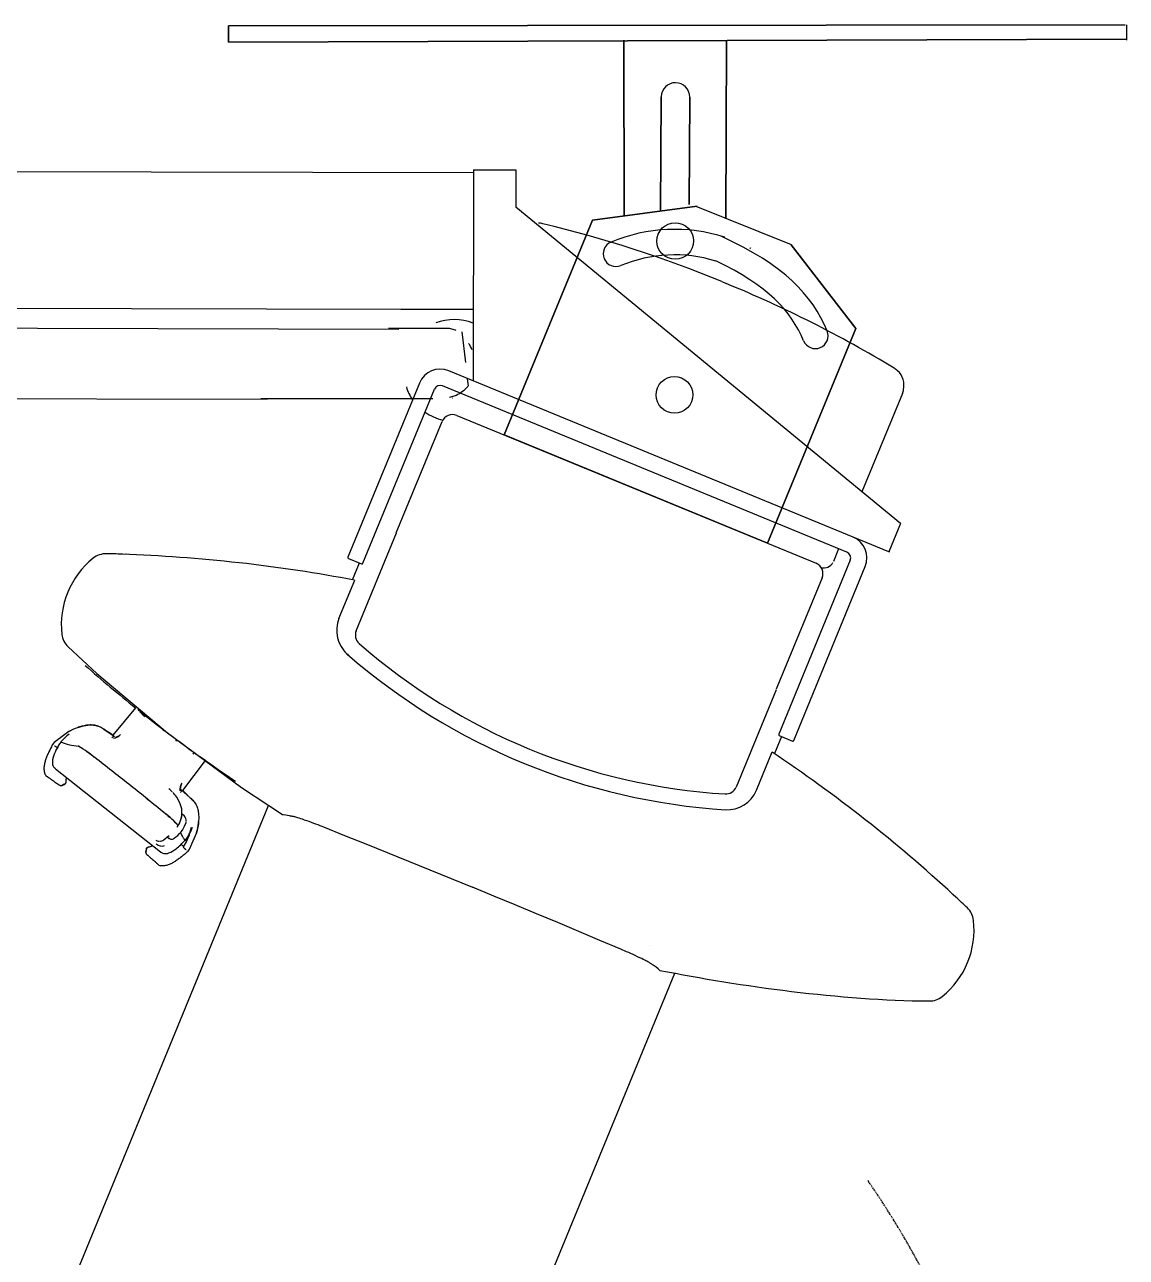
# Model space of a CAD drawing. Header units: millimetres. Extents: x -6176 to 11988, y -1403 to 10916.
# Drawn here: x -4421 to -3879, y 1170 to 1776 of the extents above; entities that cross this region are included whole.
import ezdxf

# ---------------------------------------------------------------- set-up
doc = ezdxf.new("R2010")
doc.units = ezdxf.units.MM
doc.linetypes.add('DASHED', pattern=[0.75, 0.5, -0.25])

# ---------------------------------------------------------------- blocks, each defined once
blk = doc.blocks.new('0125')
at = {"color": 0, "ltscale": 25.4}
blk.add_line((480.34, 812.74), (480.34, 805.13), dxfattribs=at)
at = {"color": 0}
blk.add_line((268.62, 723.47), (315.59, 704.69), dxfattribs=at)
at = {"color": 0, "linetype": 'Continuous', "ltscale": 25.4}
for p, q in [((-6.75, 476.93), (-17.94, 463.54)), ((-39.67, 465.27), (-46.86, 459.92)), ((-18.97, 463.98), (-22.16, 466.19)), ((-17.16, 462.66), (-18.97, 463.98)), ((6.97, 466.2), (6.58, 465.73)), ((13.04, 460.62), (13.52, 461.27)), ((-46.86, 459.92), (-47.74, 458.7)), ((16.52, 436.25), (27.62, 451.05)), ((-46.16, 447.04), (5.52, 406.11)), ((15.49, 436.8), (17.18, 435.34)), ((15.02, 430.2), (13.46, 433.06)), ((17.18, 435.34), (20.06, 432.75)), ((17.34, 423.66), (15.93, 424.9)), ((13.8, 419.41), (13.72, 419.61)), ((8.7, 413.48), (9.69, 412.78)), ((23.18, 415.49), (19.62, 407.27)), ((-1.3, 407.92), (-1.71, 406.69)), ((19.62, 407.27), (18.63, 406.13))]:
    blk.add_line(p, q, dxfattribs=at)
for centre, radius, start, end in [((431.14, 1022.41), 699.51, 228.59478, 231.24347), ((431.12, 1022.6), 699.62, 231.3633, 234.26462), ((431.64, 1023.29), 700.49, 231.47993, 234.78244), ((9.11, 486.75), 18.06, 223.42042, 231.87961), ((-36.45, 444.73), 25.87, 59.02954, 59.5265), ((-23.6, 443.04), 26.29, 127.17185, 139.15933), ((-36.45, 444.73), 25.87, 56.85257, 57.11527), ((-180.24, 218.89), 293.59, 56.43916, 57.46888), ((-0.91, 448.84), 22.44, 138.72661, 139.06112), ((-18.76, 468.43), 6.53, 280.06494, 314.77427), ((-17.72, 467.97), 5.49, 282.66604, 310.41552), ((-44.93, 457.61), 0.104, 313.44448, 325.6769), ((-44.93, 457.61), 0.104, 314.03465, 325.68534), ((-33.19, 483.86), 25.78, 246.453, 266.1381), ((-58.85, 415.44), 48.94, 49.17853, 60.7414), ((694.32, -70.5), 853.43, 141.97403, 142.05659), ((-817.76, -574.52), 1296.24, 51.46315, 52.39968), ((-808.24, -562.36), 1280.8, 51.45751, 52.40533), ((430.9, 1022.27), 699.24, 234.78351, 236.24626), ((-49.54, 444.93), 1.87, 197.18665, 252.67158), ((-43.4, 440.39), 1.66, 246.05193, 302.22453), ((-51.99, 455.22), 18.8, 300.28322, 304.27491), ((-810.12, -576.44), 1293.01, 50.84217, 51.78105), ((-802.49, -566.92), 1280.8, 50.8377, 51.78552), ((-10.34, 415.31), 29.62, 43.5397, 47.64059), ((21.67, 436.52), 6.73, 149.00461, 182.64223), ((20.64, 437.51), 5.35, 152.38667, 180.92588), ((16.03, 437.29), 0.744, 194.38882, 210.12137), ((-1.69, 449.46), 22.44, 324.16724, 324.50171), ((-184.44, 222.22), 293.59, 46.1005, 46.80386), ((0.7, 424.19), 15.54, 34.76448, 45.78715), ((4.45, 425.45), 11.59, 325.50979, 24.186), ((2.06, 413.51), 26.44, 43.66774, 46.12064), ((-21.96, 386.99), 48.34, 42.4298, 54.13631), ((4.47, 425.44), 11.56, 333.02051, 8.90833), ((-13.26, 439.84), 34.39, 321.08593, 322.52287), ((117.31, 459.84), 111.13, 201.33377, 201.62566), ((117.35, 459.86), 111.17, 201.33581, 201.62746), ((0.02, 427.36), 19.29, 323.81389, 337.19885), ((15.26, 421.68), 2.83, 352.08267, 47.05724), ((-3.63, 427.2), 26.35, 323.75702, 340.29821), ((-7.35, 423.86), 28.57, 344.1762, 348.8063), ((4.96, 414.87), 3.47, 270.15245, 307.68431), ((-13.26, 439.84), 34.39, 306.48503, 312.01863), ((10.93, 414.18), 1.81, 260.50617, 312.33733), ((2.18, 427.33), 17.59, 304.72813, 318.94994), ((14.76, 416.48), 0.983, 318.06225, 328.10083), ((-7.35, 423.86), 28.57, 327.91575, 342.76284), ((-0.18, 406.16), 1.66, 161.01849, 229.14406), ((4.96, 414.87), 3.47, 237.56516, 265.87221), ((6.03, 412.54), 3.54, 221.40218, 294.45001), ((-23.86, 369.92), 56.22, 43.59232, 45.26896), ((16.93, 408.61), 0.104, 137.55805, 149.20801), ((16.93, 408.62), 0.104, 137.56495, 149.79973), ((5.64, 401.23), 1.87, 210.57145, 266.05638)]:
    blk.add_arc(centre, radius, start, end, dxfattribs=at)
for centre, major_axis, ratio, start_param, end_param in [((-17.74, 461.84), (0.6, 0.8), 0.804638, 0.033071, 1.722861), ((10.9, 413.85), (0.43, 1.44), 0.990978, 2.812974, 3.149142), ((-0.29, 406.04), (1, 1.12), 0.920569, 1.799399, 3.158028)]:
    blk.add_ellipse(centre, major_axis=major_axis, ratio=ratio, start_param=start_param, end_param=end_param, dxfattribs=at)
at = {"color": 0, "linetype": 'DASHED'}
blk.add_ellipse((0, 0), major_axis=(-163.41, -397.41), ratio=1, start_param=3.686045, end_param=8.850473, dxfattribs=at)
at = {"color": 0}
for points, knots in [([(38.97, 812.14), (38.97, 812.14), (38.9, 804.14), (38.9, 804.14), (38.9, 804.14), (38.97, 812.14), (38.97, 812.14)], [0, 0, 0, 0, 1, 1, 1, 1.8, 1.8, 1.8, 1.8]), ([(38.97, 812.14), (38.97, 812.14), (479.76, 812.71), (479.76, 812.71), (479.76, 812.71), (38.97, 812.14), (38.97, 812.14)], [0, 0, 0, 0, 1, 1, 1, 45, 45, 45, 45]), ([(38.9, 804.14), (38.9, 804.14), (480.21, 805.56), (480.21, 805.56), (480.21, 805.56), (38.9, 804.14), (38.9, 804.14)], [0, 0, 0, 0, 1, 1, 1, 45, 45, 45, 45]), ([(233.36, 719.08), (233.36, 719.08), (233.27, 805.11), (233.27, 805.11), (233.27, 805.11), (233.36, 719.08), (233.36, 719.08)], [0, 0, 0, 0, 1, 1, 1, 7.0019, 7.0019, 7.0019, 7.0019]), ([(283.36, 717.33), (283.36, 717.33), (283.83, 804.66), (283.83, 804.66), (283.83, 804.66), (283.36, 717.33), (283.36, 717.33)], [0, 0, 0, 0, 1, 1, 1, 7.0019, 7.0019, 7.0019, 7.0019]), ([(265.67, 777.14), (265.7, 781.01), (262.6, 784.17), (258.73, 784.21), (258.73, 784.21), (254.86, 784.24), (251.7, 781.13), (251.67, 777.27)], [0, 0, 0, 0, 0.5, 0.5, 0.5, 0.5, 1, 1, 1, 1]), ([(251.67, 777.27), (251.67, 777.27), (251.36, 721.42), (251.36, 721.42), (251.36, 721.42), (251.67, 777.27), (251.67, 777.27)], [0, 0, 0, 0, 1, 1, 1, 4.5, 4.5, 4.5, 4.5]), ([(265.36, 724.35), (265.36, 724.35), (265.67, 777.14), (265.67, 777.14), (265.67, 777.14), (265.36, 724.35), (265.36, 724.35)], [0, 0, 0, 0, 1, 1, 1, 4.5, 4.5, 4.5, 4.5]), ([(217.79, 716.6), (217.79, 716.6), (269.32, 723.52), (269.32, 723.52), (269.32, 723.52), (217.79, 716.6), (217.79, 716.6)], [0, 0, 0, 0, 1, 1, 1, 6.199972, 6.199972, 6.199972, 6.199972]), ([(217.79, 716.6), (217.79, 716.6), (174.43, 611.16), (174.43, 611.16), (174.43, 611.16), (217.79, 716.6), (217.79, 716.6)], [0, 0, 0, 0, 1, 1, 1, 12.4, 12.4, 12.4, 12.4]), ([(255.1, 698.09), (259.7, 696.2), (264.96, 698.39), (266.85, 702.99), (266.85, 702.99), (268.74, 707.59), (266.55, 712.84), (261.95, 714.73), (261.95, 714.73), (257.35, 716.62), (252.09, 714.43), (250.2, 709.83), (250.2, 709.83), (248.31, 705.24), (250.51, 699.98), (255.1, 698.09)], [0, 0, 0, 0, 0.25, 0.25, 0.25, 0.25, 0.5, 0.5, 0.5, 0.5, 0.75, 0.75, 0.75, 0.75, 1, 1, 1, 1]), ([(226.97, 705.87), (223.78, 704.54), (222.28, 700.88), (223.61, 697.7), (223.61, 697.7), (224.93, 694.51), (228.59, 693.01), (231.78, 694.33)], [0, 0, 0, 0, 0.5, 0.5, 0.5, 0.5, 1, 1, 1, 1]), ([(282.54, 708.42), (282.54, 708.42), (282.39, 708.04), (282.39, 708.04), (282.39, 708.04), (282.54, 708.42), (282.54, 708.42)], [0, 0, 0, 0, 1, 1, 1, 1.0408, 1.0408, 1.0408, 1.0408]), ([(295.33, 702.72), (295.33, 702.72), (295.49, 703.09), (295.49, 703.09), (295.49, 703.09), (295.33, 702.72), (295.33, 702.72)], [0, 0, 0, 0, 1, 1, 1, 1.0408, 1.0408, 1.0408, 1.0408]), ([(315.5, 704.53), (315.5, 704.53), (347.27, 663.36), (347.27, 663.36), (347.27, 663.36), (315.5, 704.53), (315.5, 704.53)], [0, 0, 0, 0, 1, 1, 1, 6.200059, 6.200059, 6.200059, 6.200059]), ([(150.78, 662.41), (150.78, 662.41), (150.44, 662.56), (150.44, 662.56), (150.44, 662.56), (150.44, 662.56), (149.9, 662.77), (149.9, 662.77), (149.9, 662.77), (149.9, 662.77), (149.34, 662.96), (149.34, 662.96), (149.34, 662.96), (149.34, 662.96), (148.78, 663.11), (148.78, 663.11), (148.78, 663.11), (148.78, 663.11), (148.22, 663.24), (148.22, 663.24), (148.22, 663.24), (148.22, 663.24), (147.64, 663.33), (147.64, 663.33), (147.64, 663.33), (147.64, 663.33), (147.07, 663.4), (147.07, 663.4), (147.07, 663.4), (147.07, 663.4), (146.49, 663.43), (146.49, 663.43), (146.49, 663.43), (146.49, 663.43), (146.11, 663.44), (146.11, 663.44)], [0, 0, 0, 0, 0.111111, 0.111111, 0.111111, 0.111111, 0.222222, 0.222222, 0.222222, 0.222222, 0.333333, 0.333333, 0.333333, 0.333333, 0.444444, 0.444444, 0.444444, 0.444444, 0.555556, 0.555556, 0.555556, 0.555556, 0.666667, 0.666667, 0.666667, 0.666667, 0.777778, 0.777778, 0.777778, 0.777778, 0.888889, 0.888889, 0.888889, 0.888889, 1, 1, 1, 1]), ([(347.27, 663.36), (347.27, 663.36), (303.91, 557.92), (303.91, 557.92), (303.91, 557.92), (347.27, 663.36), (347.27, 663.36)], [0, 0, 0, 0, 1, 1, 1, 12.4, 12.4, 12.4, 12.4]), ([(321.66, 657.37), (322.99, 654.19), (326.65, 652.69), (329.84, 654.02), (329.84, 654.02), (333.02, 655.35), (334.52, 659.01), (333.2, 662.19)], [0, 0, 0, 0, 0.5, 0.5, 0.5, 0.5, 1, 1, 1, 1]), ([(254.77, 622.46), (259.36, 620.57), (264.62, 622.77), (266.51, 627.36), (266.51, 627.36), (268.4, 631.96), (266.21, 637.22), (261.61, 639.11), (261.61, 639.11), (257.01, 641), (251.75, 638.81), (249.86, 634.21), (249.86, 634.21), (247.97, 629.61), (250.17, 624.35), (254.77, 622.46)], [0, 0, 0, 0, 0.25, 0.25, 0.25, 0.25, 0.5, 0.5, 0.5, 0.5, 0.75, 0.75, 0.75, 0.75, 1, 1, 1, 1]), ([(147.48, 629.71), (147.48, 629.71), (147.63, 629.73), (147.63, 629.73), (147.63, 629.73), (147.63, 629.73), (148.21, 629.82), (148.21, 629.82), (148.21, 629.82), (148.21, 629.82), (148.77, 629.94), (148.77, 629.94), (148.77, 629.94), (148.77, 629.94), (149.34, 630.1), (149.34, 630.1), (149.34, 630.1), (149.34, 630.1), (149.89, 630.28), (149.89, 630.28), (149.89, 630.28), (149.89, 630.28), (150.43, 630.5), (150.43, 630.5), (150.43, 630.5), (150.43, 630.5), (150.79, 630.65), (150.79, 630.65)], [0, 0, 0, 0, 0.142857, 0.142857, 0.142857, 0.142857, 0.285714, 0.285714, 0.285714, 0.285714, 0.428571, 0.428571, 0.428571, 0.428571, 0.571429, 0.571429, 0.571429, 0.571429, 0.714286, 0.714286, 0.714286, 0.714286, 0.857143, 0.857143, 0.857143, 0.857143, 1, 1, 1, 1]), ([(303.91, 557.92), (303.91, 557.92), (174.43, 611.16), (174.43, 611.16), (174.43, 611.16), (303.91, 557.92), (303.91, 557.92)], [0, 0, 0, 0, 1, 1, 1, 15, 15, 15, 15]), ([(-39.92, 506.94), (-39.92, 506.94), (-25.78, 493.87), (-25.78, 493.87), (-25.78, 493.87), (-25.78, 493.87), (8.83, 464.73), (8.83, 464.73), (8.83, 464.73), (8.83, 464.73), (45.27, 437.88), (45.27, 437.88), (45.27, 437.88), (45.27, 437.88), (65.38, 424.49), (65.38, 424.49)], [0, 0, 0, 0, 0.25, 0.25, 0.25, 0.25, 0.5, 0.5, 0.5, 0.5, 0.75, 0.75, 0.75, 0.75, 1, 1, 1, 1]), ([(65.32, 424.48), (65.32, 424.48), (65.8, 424.47), (65.8, 424.47), (65.8, 424.47), (65.8, 424.47), (67.08, 424.3), (67.08, 424.3), (67.08, 424.3), (67.08, 424.3), (68.76, 423.99), (68.76, 423.99)], [0, 0, 0, 0, 0.333333, 0.333333, 0.333333, 0.333333, 0.666667, 0.666667, 0.666667, 0.666667, 1, 1, 1, 1]), ([(68.76, 423.99), (68.76, 423.99), (69.26, 423.9), (69.26, 423.9), (69.26, 423.9), (69.26, 423.9), (69.65, 423.83), (69.65, 423.83), (69.65, 423.83), (69.65, 423.83), (69.99, 423.78), (69.99, 423.78), (69.99, 423.78), (69.99, 423.78), (70.31, 423.72), (70.31, 423.72), (70.31, 423.72), (70.31, 423.72), (70.63, 423.66), (70.63, 423.66), (70.63, 423.66), (70.63, 423.66), (70.97, 423.58), (70.97, 423.58), (70.97, 423.58), (70.97, 423.58), (71.37, 423.48), (71.37, 423.48), (71.37, 423.48), (71.37, 423.48), (71.82, 423.36), (71.82, 423.36), (71.82, 423.36), (71.82, 423.36), (72.33, 423.22), (72.33, 423.22), (72.33, 423.22), (72.33, 423.22), (72.9, 423.04), (72.9, 423.04), (72.9, 423.04), (72.9, 423.04), (73.53, 422.84), (73.53, 422.84), (73.53, 422.84), (73.53, 422.84), (74.25, 422.61), (74.25, 422.61), (74.25, 422.61), (74.25, 422.61), (75.09, 422.33), (75.09, 422.33), (75.09, 422.33), (75.09, 422.33), (76.09, 421.98), (76.09, 421.98), (76.09, 421.98), (76.09, 421.98), (77.21, 421.59), (77.21, 421.59), (77.21, 421.59), (77.21, 421.59), (78.37, 421.18), (78.37, 421.18), (78.37, 421.18), (78.37, 421.18), (79.52, 420.76), (79.52, 420.76), (79.52, 420.76), (79.52, 420.76), (80.63, 420.35), (80.63, 420.35), (80.63, 420.35), (80.63, 420.35), (81.71, 419.94), (81.71, 419.94), (81.71, 419.94), (81.71, 419.94), (82.75, 419.55), (82.75, 419.55), (82.75, 419.55), (82.75, 419.55), (83.75, 419.16), (83.75, 419.16), (83.75, 419.16), (83.75, 419.16), (84.72, 418.78), (84.72, 418.78), (84.72, 418.78), (84.72, 418.78), (85.66, 418.41), (85.66, 418.41)], [0, 0, 0, 0, 0.043478, 0.043478, 0.043478, 0.043478, 0.086957, 0.086957, 0.086957, 0.086957, 0.130435, 0.130435, 0.130435, 0.130435, 0.173913, 0.173913, 0.173913, 0.173913, 0.217391, 0.217391, 0.217391, 0.217391, 0.26087, 0.26087, 0.26087, 0.26087, 0.304348, 0.304348, 0.304348, 0.304348, 0.347826, 0.347826, 0.347826, 0.347826, 0.391304, 0.391304, 0.391304, 0.391304, 0.434783, 0.434783, 0.434783, 0.434783, 0.478261, 0.478261, 0.478261, 0.478261, 0.521739, 0.521739, 0.521739, 0.521739, 0.565217, 0.565217, 0.565217, 0.565217, 0.608696, 0.608696, 0.608696, 0.608696, 0.652174, 0.652174, 0.652174, 0.652174, 0.695652, 0.695652, 0.695652, 0.695652, 0.73913, 0.73913, 0.73913, 0.73913, 0.782609, 0.782609, 0.782609, 0.782609, 0.826087, 0.826087, 0.826087, 0.826087, 0.869565, 0.869565, 0.869565, 0.869565, 0.913043, 0.913043, 0.913043, 0.913043, 0.956522, 0.956522, 0.956522, 0.956522, 1, 1, 1, 1]), ([(85.66, 418.41), (85.66, 418.41), (96.01, 414.28), (96.01, 414.28), (96.01, 414.28), (96.01, 414.28), (106.42, 410.1), (106.42, 410.1), (106.42, 410.1), (106.42, 410.1), (116.88, 405.89), (116.88, 405.89), (116.88, 405.89), (116.88, 405.89), (127.36, 401.65), (127.36, 401.65), (127.36, 401.65), (127.36, 401.65), (137.86, 397.38), (137.86, 397.38), (137.86, 397.38), (137.86, 397.38), (148.38, 393.08), (148.38, 393.08), (148.38, 393.08), (148.38, 393.08), (158.89, 388.77), (158.89, 388.77)], [0, 0, 0, 0, 0.142857, 0.142857, 0.142857, 0.142857, 0.285714, 0.285714, 0.285714, 0.285714, 0.428571, 0.428571, 0.428571, 0.428571, 0.571429, 0.571429, 0.571429, 0.571429, 0.714286, 0.714286, 0.714286, 0.714286, 0.857143, 0.857143, 0.857143, 0.857143, 1, 1, 1, 1]), ([(231.79, 358.33), (231.79, 358.33), (221.52, 362.67), (221.52, 362.67), (221.52, 362.67), (221.52, 362.67), (211.18, 367.03), (211.18, 367.03), (211.18, 367.03), (211.18, 367.03), (200.79, 371.39), (200.79, 371.39), (200.79, 371.39), (200.79, 371.39), (190.35, 375.75), (190.35, 375.75), (190.35, 375.75), (190.35, 375.75), (179.88, 380.1), (179.88, 380.1), (179.88, 380.1), (179.88, 380.1), (169.39, 384.44), (169.39, 384.44), (169.39, 384.44), (169.39, 384.44), (158.89, 388.77), (158.89, 388.77)], [0, 0, 0, 0, 0.142857, 0.142857, 0.142857, 0.142857, 0.285714, 0.285714, 0.285714, 0.285714, 0.428571, 0.428571, 0.428571, 0.428571, 0.571429, 0.571429, 0.571429, 0.571429, 0.714286, 0.714286, 0.714286, 0.714286, 0.857143, 0.857143, 0.857143, 0.857143, 1, 1, 1, 1]), ([(247.72, 350.41), (247.72, 350.41), (247.3, 350.69), (247.3, 350.69), (247.3, 350.69), (247.3, 350.69), (246.98, 350.92), (246.98, 350.92), (246.98, 350.92), (246.98, 350.92), (246.69, 351.12), (246.69, 351.12), (246.69, 351.12), (246.69, 351.12), (246.43, 351.3), (246.43, 351.3), (246.43, 351.3), (246.43, 351.3), (246.15, 351.48), (246.15, 351.48), (246.15, 351.48), (246.15, 351.48), (245.86, 351.67), (245.86, 351.67), (245.86, 351.67), (245.86, 351.67), (245.51, 351.88), (245.51, 351.88), (245.51, 351.88), (245.51, 351.88), (245.1, 352.11), (245.1, 352.11), (245.1, 352.11), (245.1, 352.11), (244.63, 352.37), (244.63, 352.37), (244.63, 352.37), (244.63, 352.37), (244.11, 352.65), (244.11, 352.65), (244.11, 352.65), (244.11, 352.65), (243.52, 352.95), (243.52, 352.95), (243.52, 352.95), (243.52, 352.95), (242.85, 353.28), (242.85, 353.28), (242.85, 353.28), (242.85, 353.28), (242.05, 353.68), (242.05, 353.68), (242.05, 353.68), (242.05, 353.68), (241.1, 354.13), (241.1, 354.13), (241.1, 354.13), (241.1, 354.13), (240.03, 354.64), (240.03, 354.64), (240.03, 354.64), (240.03, 354.64), (238.91, 355.17), (238.91, 355.17), (238.91, 355.17), (238.91, 355.17), (237.8, 355.68), (237.8, 355.68), (237.8, 355.68), (237.8, 355.68), (236.72, 356.17), (236.72, 356.17), (236.72, 356.17), (236.72, 356.17), (235.67, 356.64), (235.67, 356.64), (235.67, 356.64), (235.67, 356.64), (234.65, 357.09), (234.65, 357.09), (234.65, 357.09), (234.65, 357.09), (233.66, 357.52), (233.66, 357.52), (233.66, 357.52), (233.66, 357.52), (232.71, 357.93), (232.71, 357.93), (232.71, 357.93), (232.71, 357.93), (231.79, 358.33), (231.79, 358.33)], [0, 0, 0, 0, 0.043478, 0.043478, 0.043478, 0.043478, 0.086957, 0.086957, 0.086957, 0.086957, 0.130435, 0.130435, 0.130435, 0.130435, 0.173913, 0.173913, 0.173913, 0.173913, 0.217391, 0.217391, 0.217391, 0.217391, 0.26087, 0.26087, 0.26087, 0.26087, 0.304348, 0.304348, 0.304348, 0.304348, 0.347826, 0.347826, 0.347826, 0.347826, 0.391304, 0.391304, 0.391304, 0.391304, 0.434783, 0.434783, 0.434783, 0.434783, 0.478261, 0.478261, 0.478261, 0.478261, 0.521739, 0.521739, 0.521739, 0.521739, 0.565217, 0.565217, 0.565217, 0.565217, 0.608696, 0.608696, 0.608696, 0.608696, 0.652174, 0.652174, 0.652174, 0.652174, 0.695652, 0.695652, 0.695652, 0.695652, 0.73913, 0.73913, 0.73913, 0.73913, 0.782609, 0.782609, 0.782609, 0.782609, 0.826087, 0.826087, 0.826087, 0.826087, 0.869565, 0.869565, 0.869565, 0.869565, 0.913043, 0.913043, 0.913043, 0.913043, 0.956522, 0.956522, 0.956522, 0.956522, 1, 1, 1, 1]), ([(245.92, 360.32), (245.92, 360.32), (245.93, 360.35), (245.93, 360.35), (245.93, 360.35), (245.93, 360.35), (245.95, 360.38), (245.95, 360.38)], [0, 0, 0, 0, 0.5, 0.5, 0.5, 0.5, 1, 1, 1, 1]), ([(251.04, 347.92), (251.04, 347.92), (250.88, 348.05), (250.88, 348.05), (250.88, 348.05), (250.88, 348.05), (250.16, 348.67), (250.16, 348.67), (250.16, 348.67), (250.16, 348.67), (249.13, 349.44), (249.13, 349.44), (249.13, 349.44), (249.13, 349.44), (247.72, 350.41), (247.72, 350.41)], [0, 0, 0, 0, 0.25, 0.25, 0.25, 0.25, 0.5, 0.5, 0.5, 0.5, 0.75, 0.75, 0.75, 0.75, 1, 1, 1, 1])]:
    blk.add_open_spline(points, degree=3, knots=knots, dxfattribs=at)
for points in [[(-870.65, 742.25), (-870.65, 742.25), (159.35, 740.07), (159.35, 740.07)], [(159.35, 741.45), (159.35, 741.45), (159.13, 637.68), (159.13, 637.68)], [(159.35, 741.45), (159.35, 741.45), (180.18, 741.41), (180.18, 741.41)], [(180.19, 741.41), (180.19, 741.41), (180.15, 723.07), (180.15, 723.07)], [(369.28, 567.49), (369.28, 567.49), (180.15, 723.07), (180.15, 723.07)], [(193.37, 714.93), (192.72, 715.09), (192.05, 715.18), (191.38, 715.2)], [(281.39, 686.45), (252.83, 698.19), (223.4, 707.71), (193.37, 714.93)], [(282.9, 708.3), (264.56, 714.15), (244.74, 713.29), (226.97, 705.87)], [(333.2, 662.19), (325.78, 679.96), (312.3, 694.52), (281.14, 708.71)], [(278.46, 696.56), (263.12, 701.28), (246.6, 700.5), (231.78, 694.33)], [(321.66, 657.37), (315.46, 672.18), (304.28, 684.36), (278.46, 696.64)], [(281.39, 686.45), (281.39, 686.45), (283.61, 685.53), (283.61, 685.53)], [(366.21, 643.86), (339.79, 659.86), (312.17, 673.79), (283.61, 685.53)], [(-870.63, 675.3), (-870.63, 675.3), (123.75, 672.89), (123.75, 672.89)], [(59.77, 673.06), (59.77, 673.06), (59.71, 673.06), (59.71, 673.06)], [(123.71, 672.92), (123.71, 672.92), (159.21, 672.85), (159.21, 672.85)], [(159.19, 665.98), (153.3, 668.37), (146.71, 668.42), (140.78, 666.12)], [(122.64, 662.93), (122.64, 662.93), (-232.79, 663.94), (-232.79, 663.94)], [(146.11, 663.44), (146.11, 663.44), (117.62, 663.43), (117.62, 663.43)], [(153.67, 661.69), (153.67, 661.69), (155.38, 646.68), (155.38, 646.68)], [(158.76, 653), (158.27, 654.06), (157.67, 655.07), (156.98, 656.02)], [(147.16, 642.6), (141.54, 644.91), (135.11, 642.23), (132.8, 636.61)], [(363.58, 553.61), (363.58, 553.61), (147.16, 642.6), (147.16, 642.6)], [(367.82, 642.65), (367.32, 643.11), (366.78, 643.51), (366.21, 643.86)], [(370.84, 633.46), (371.43, 636.4), (370.65, 640.28), (367.8, 642.67)], [(132.8, 636.61), (132.8, 636.61), (97.62, 551.06), (97.62, 551.06)], [(156.29, 638.73), (156.29, 638.73), (156.69, 635.21), (156.69, 635.21)], [(105.02, 548.02), (105.02, 548.02), (140.2, 633.57), (140.2, 633.57)], [(126.35, 634.66), (127.02, 632.41), (128.05, 630.28), (129.4, 628.36)], [(144.11, 635.2), (142.58, 635.83), (140.83, 635.1), (140.2, 633.57)], [(342.96, 553.44), (342.96, 553.44), (144.11, 635.2), (144.11, 635.2)], [(150.79, 630.65), (153.06, 631.71), (155.07, 633.23), (156.7, 635.13)], [(370.28, 631.51), (370.28, 631.51), (350.35, 583.05), (350.35, 583.05)], [(370.28, 631.51), (370.53, 632.13), (370.72, 632.77), (370.85, 633.43)], [(-109.95, 628.97), (-109.95, 628.97), (57.95, 628.7), (57.95, 628.7)], [(54.8, 629.01), (54.8, 629.01), (139.38, 629.03), (139.38, 629.03)], [(148.81, 629.25), (148.81, 629.25), (149.02, 629.31), (149.02, 629.31)], [(135.55, 622.27), (138.2, 620.43), (141.17, 619.13), (144.32, 618.42)], [(151.11, 620.65), (148.3, 621.8), (145.08, 620.46), (143.93, 617.65)], [(151.11, 620.65), (151.11, 620.65), (327.76, 548.01), (327.76, 548.01)], [(121.41, 562.9), (121.41, 562.9), (143.93, 617.65), (143.93, 617.65)], [(369.28, 567.49), (369.28, 567.49), (363.58, 553.61), (363.58, 553.61)], [(101.66, 514.86), (101.66, 514.86), (121.44, 562.95), (121.44, 562.95)], [(351.99, 546.48), (354.3, 552.1), (351.62, 558.53), (346, 560.84)], [(-21.18, 552.69), (-23.53, 552.74), (-25.83, 551.95), (-27.66, 550.48)], [(-13.44, 552.5), (-16.02, 552.58), (-18.6, 552.64), (-21.18, 552.69)], [(-13.32, 552.48), (-13.36, 552.49), (-13.4, 552.5), (-13.44, 552.5)], [(100.89, 539.67), (64.7, 546.69), (23.6, 551.23), (-13.24, 552.46)], [(-11.44, 552.44), (-11.5, 552.45), (-11.55, 552.44), (-11.6, 552.42)], [(338.87, 555.12), (338.87, 555.12), (336.28, 548.83), (336.28, 548.83)], [(344.6, 549.52), (345.23, 551.06), (344.49, 552.81), (342.96, 553.44)], [(364.03, 553.42), (364.03, 553.42), (363.58, 553.61), (363.58, 553.61)], [(-27.66, 550.48), (-38.84, 541.46), (-44.63, 527.35), (-43.03, 513.08)], [(-28.77, 549.48), (-28.77, 549.48), (-28.81, 549.51), (-28.81, 549.51)], [(97.62, 551.06), (97.52, 550.8), (97.64, 550.51), (97.9, 550.41)], [(97.9, 550.41), (97.9, 550.41), (104.37, 547.74), (104.37, 547.74)], [(99.9, 539.84), (99.9, 539.84), (103.35, 548.23), (103.35, 548.23)], [(104.37, 547.74), (104.63, 547.64), (104.92, 547.76), (105.02, 548.02)], [(344.6, 549.52), (344.6, 549.52), (309.42, 463.97), (309.42, 463.97)], [(316.82, 460.93), (316.82, 460.93), (351.99, 546.48), (351.99, 546.48)], [(330.75, 540.84), (331.91, 543.65), (330.57, 546.86), (327.76, 548.01)], [(330.27, 545.93), (332.57, 545.26), (335.03, 546.33), (336.11, 548.47)], [(93.2, 520.84), (93.2, 520.84), (100.95, 539.69), (100.95, 539.69)], [(330.75, 540.84), (330.75, 540.84), (308.24, 486.08), (308.24, 486.08)], [(93.2, 520.84), (90.69, 514.72), (92.35, 507.68), (97.32, 503.32)], [(-43.03, 513.08), (-42.77, 510.74), (-41.69, 508.57), (-39.99, 506.95)], [(101.66, 514.86), (100.77, 512.69), (101.36, 510.18), (103.13, 508.63)], [(95.91, 504.73), (96.35, 504.23), (96.82, 503.76), (97.33, 503.32)], [(97.19, 503.17), (97.19, 503.17), (97.32, 503.32), (97.32, 503.32)], [(97.32, 503.32), (149.2, 458.1), (214.53, 431.24), (283.22, 426.89)], [(97.33, 503.32), (97.95, 502.78), (98.57, 502.24), (99.19, 501.71)], [(103.13, 508.63), (153.26, 464.73), (216.55, 438.71), (283.06, 434.65)], [(308.15, 485.88), (308.15, 485.88), (288.49, 438.04), (288.49, 438.04)], [(310.72, 462.86), (310.72, 462.86), (307.29, 454.52), (307.29, 454.52)], [(309.42, 463.97), (309.31, 463.72), (309.44, 463.43), (309.69, 463.32)], [(309.69, 463.32), (309.69, 463.32), (316.17, 460.66), (316.17, 460.66)], [(316.17, 460.66), (316.42, 460.55), (316.71, 460.68), (316.82, 460.93)], [(298.47, 436.44), (298.47, 436.44), (306.23, 455.33), (306.23, 455.33)], [(395.08, 385.29), (368.11, 410.26), (336.78, 434.75), (306.22, 455.16)], [(283.06, 434.65), (285.41, 434.5), (287.59, 435.87), (288.49, 438.04)], [(283.22, 426.89), (289.82, 426.48), (295.95, 430.32), (298.47, 436.44)], [(-153.03, -85.81), (-153.03, -85.81), (58.62, 428.92), (58.62, 428.92)], [(395.18, 385.16), (395.16, 385.21), (395.12, 385.25), (395.08, 385.29)], [(395.18, 385.16), (395.18, 385.16), (396.44, 384), (396.44, 384)], [(396.54, 383.92), (396.51, 383.95), (396.47, 383.98), (396.42, 384)], [(402.18, 378.61), (400.31, 380.39), (398.43, 382.16), (396.54, 383.92)], [(405.22, 372.49), (404.96, 374.82), (403.88, 376.99), (402.18, 378.61)], [(389.84, 335.09), (401.02, 344.11), (406.82, 358.21), (405.22, 372.49)], [(405.31, 370.99), (405.31, 370.99), (405.36, 370.99), (405.36, 370.99)], [(258.24, 346.4), (258.24, 346.4), (46.75, -167.95), (46.75, -167.95)], [(251.03, 347.93), (290.9, 340.11), (339.57, 333.25), (383.37, 332.87)], [(383.37, 332.87), (385.72, 332.82), (388.01, 333.61), (389.84, 335.09)]]:
    blk.add_open_spline(points, degree=3, dxfattribs=at)
at = {"color": 0, "linetype": 'Continuous', "ltscale": 25.4}
for points, degree in [([(-3.56, 474.38), (-3.37, 474.09), (-3.15, 473.79), (-2.9, 473.46)], 3), ([(10.03, 412.63), (9.9, 412.67), (9.79, 412.72), (9.68, 412.79)], 3), ([(5.53, 406.1), (5.54, 406.09), (5.55, 406.08), (5.56, 406.06), (5.57, 406.05), (5.58, 406.04)], 5)]:
    blk.add_open_spline(points, degree=degree, dxfattribs=at)
for points, knots in [([(-39.67, 465.27), (-38.17, 466.09), (-36.65, 466.78), (-34.39, 467.59), (-33.64, 467.82), (-32.16, 468.2), (-31.44, 468.34), (-30.36, 468.5), (-30, 468.54), (-29.28, 468.59), (-28.92, 468.6), (-27.82, 468.58), (-27.07, 468.49), (-25.99, 468.23), (-25.65, 468.13), (-25.31, 468.01)], [0, 0, 0, 0, 0.25, 0.25, 0.375, 0.375, 0.5, 0.5, 0.5625, 0.5625, 0.625, 0.625, 0.75, 0.75, 0.8063262, 0.8063262, 0.8063262, 0.8063262]), ([(-22.16, 466.19), (-22.46, 466.39), (-22.77, 466.6), (-23.41, 467.02), (-23.74, 467.22), (-24.42, 467.58), (-24.78, 467.75), (-25.5, 468.03), (-25.88, 468.15), (-27.04, 468.44), (-27.82, 468.53), (-29.37, 468.55), (-30.14, 468.48), (-31.69, 468.25), (-32.44, 468.09), (-33.94, 467.69), (-34.67, 467.46), (-36.85, 466.68), (-38.27, 466.03), (-39.67, 465.27)], [0, 0, 0, 0, 0.0625, 0.0625, 0.125, 0.125, 0.1875, 0.1875, 0.25, 0.25, 0.375, 0.375, 0.5, 0.5, 0.625, 0.625, 0.75, 0.75, 1, 1, 1, 1]), ([(-47.74, 458.7), (-48.31, 457.58), (-48.88, 456.46), (-49.69, 454.76), (-49.95, 454.18), (-50.43, 453.03), (-50.66, 452.44), (-51.08, 451.26), (-51.27, 450.66), (-51.5, 449.74), (-51.57, 449.43), (-51.69, 448.8), (-51.74, 448.48), (-51.84, 447.53), (-51.86, 446.9), (-51.78, 446.09), (-51.76, 445.93), (-51.7, 445.61), (-51.67, 445.45), (-51.6, 445.14), (-51.55, 444.99), (-51.46, 444.68), (-51.4, 444.53), (-51.34, 444.38)], [0, 0, 0, 0, 0.25, 0.25, 0.375, 0.375, 0.5, 0.5, 0.625, 0.625, 0.6875, 0.6875, 0.75, 0.75, 0.875, 0.875, 0.90625, 0.90625, 0.9375, 0.9375, 0.96875, 0.96875, 1, 1, 1, 1]), ([(-43.41, 460.33), (-44.41, 458.83), (-45.93, 456.43), (-47.34, 453.01), (-47.74, 450.63), (-47.67, 449.17), (-47.2, 447.97), (-46.68, 447.46), (-46.37, 447.17)], [0, 0, 0, 0, 0.314343, 0.593064, 0.712217, 0.816565, 0.910319, 1, 1, 1, 1]), ([(-46.63, 458.32), (-46.62, 458.32), (-46.62, 458.31), (-46.56, 458.27), (-46.42, 458.17), (-46.25, 458.06), (-46.12, 457.98), (-46.05, 457.94), (-46.01, 457.91), (-45.92, 457.86), (-45.78, 457.78), (-45.63, 457.71), (-45.54, 457.66), (-45.51, 457.65), (-45.49, 457.64), (-45.42, 457.61), (-45.3, 457.56), (-45.18, 457.52), (-45.11, 457.51), (-45.08, 457.51), (-45.04, 457.5), (-44.99, 457.49), (-44.95, 457.5), (-44.91, 457.5), (-44.88, 457.51), (-44.87, 457.53), (-44.86, 457.53)], [0, 0, 0, 0, 0.003891, 0.007525, 0.080578, 0.186448, 0.222306, 0.249803, 0.266082, 0.283132, 0.360315, 0.461508, 0.48643, 0.499645, 0.50812, 0.516352, 0.599856, 0.711255, 0.737022, 0.749749, 0.764448, 0.838753, 0.874876, 0.889728, 0.964204, 1, 1, 1, 1]), ([(-26.86, 452.48), (-27.35, 452.85), (-28.08, 453.41), (-29.05, 454.15), (-30.19, 455.01), (-31.59, 456.05), (-32.89, 456.97), (-33.7, 457.51), (-34.18, 457.82), (-34.57, 458.03), (-34.75, 458.11), (-34.83, 458.12), (-34.87, 458.13), (-34.9, 458.13), (-34.93, 458.14)], [0, 0, 0, 0, 0.138272, 0.207249, 0.276225, 0.468781, 0.622302, 0.701347, 0.780392, 0.846641, 0.934668, 0.945557, 0.956445, 1, 1, 1, 1]), ([(-50.31, 443.2), (-50.3, 443.2), (-50.25, 443.21), (-50.1, 443.08), (-49.34, 442.6), (-48.01, 441.66), (-46.16, 440.31), (-45.03, 439.51), (-44.38, 439.05)], [0.0859125, 0.0859125, 0.0859125, 0.0859125, 0.1029632, 0.2099739, 0.3723807, 0.5550117, 0.786334, 1, 1, 1, 1]), ([(-46.2, 447.07), (-46.2, 447.07), (-46.3, 447.12), (-46.37, 447.17), (-46.42, 447.21)], [0.61466179, 0.61466179, 0.61466179, 0.61466179, 0.6155323, 0.68336487, 0.68336487, 0.68336487, 0.68336487]), ([(-40.83, 442.81), (-40.85, 442.7), (-40.88, 442.59), (-40.96, 442.15), (-41.02, 441.83), (-41.08, 441.38), (-41.1, 441.23), (-41.12, 440.95), (-41.13, 440.82), (-41.13, 440.58), (-41.13, 440.46), (-41.11, 440.26), (-41.1, 440.18), (-41.09, 440.11)], [0.1694976, 0.1694976, 0.1694976, 0.1694976, 0.25, 0.25, 0.5, 0.5, 0.625, 0.625, 0.75, 0.75, 0.875, 0.875, 1, 1, 1, 1]), ([(-44.38, 439.04), (-44.22, 438.93), (-44.04, 438.85), (-43.64, 438.78), (-43.41, 438.79), (-42.97, 438.92), (-42.76, 439.05), (-42.59, 439.21)], [0.2821557, 0.2821557, 0.2821557, 0.2821557, 0.5, 0.5, 0.75, 0.75, 1, 1, 1, 1]), ([(-42.15, 439.47), (-41.86, 439.49), (-41.6, 439.55), (-41.31, 439.71), (-41.22, 439.77), (-41.11, 439.92), (-41.07, 440.01), (-41.09, 440.11)], [0, 0, 0, 0, 0.5, 0.5, 0.75, 0.75, 1, 1, 1, 1]), ([(15.49, 436.8), (15.57, 436.72), (15.63, 436.63), (15.71, 436.4), (15.72, 436.27), (15.7, 436.01), (15.65, 435.88), (15.53, 435.64), (15.44, 435.52), (15.34, 435.42)], [0, 0, 0, 0, 0.25, 0.25, 0.5, 0.5, 0.75, 0.75, 1, 1, 1, 1]), ([(20.06, 432.75), (20.33, 432.5), (20.61, 432.24), (21.16, 431.72), (21.43, 431.44), (21.94, 430.86), (22.18, 430.56), (22.63, 429.91), (22.83, 429.57), (23.37, 428.51), (23.64, 427.78), (24.01, 426.27), (24.12, 425.5), (24.25, 423.94), (24.27, 423.17), (24.23, 421.63), (24.17, 420.86), (23.9, 418.56), (23.6, 417.03), (23.18, 415.49)], [0, 0, 0, 0, 0.0625, 0.0625, 0.125, 0.125, 0.1875, 0.1875, 0.25, 0.25, 0.375, 0.375, 0.5, 0.5, 0.625, 0.625, 0.75, 0.75, 1, 1, 1, 1]), ([(22.02, 430.83), (21.94, 430.93), (21.87, 431.02), (21.58, 431.35), (21.38, 431.57), (21.17, 431.78)], [0.85526248, 0.85526248, 0.85526248, 0.85526248, 0.875, 0.875, 0.92855162, 0.92855162, 0.92855162, 0.92855162]), ([(13.72, 419.61), (13.71, 419.63), (13.7, 419.67), (13.68, 419.7), (13.65, 419.78), (13.53, 419.93), (13.24, 420.26), (12.83, 420.66), (12.12, 421.32), (10.92, 422.38), (9.59, 423.5), (8.49, 424.42), (7.55, 425.2), (6.84, 425.78), (6.36, 426.17)], [0, 0, 0, 0, 0.043555, 0.054443, 0.065332, 0.153359, 0.219608, 0.298653, 0.377698, 0.531219, 0.723775, 0.792751, 0.861728, 1, 1, 1, 1]), ([(14.01, 418.85), (14.01, 418.85), (14.01, 418.86), (14.01, 418.88), (14, 418.89)], [0.8335323, 0.8335323, 0.8335323, 0.8335323, 0.8746579, 1, 1, 1, 1]), ([(14, 418.89), (14.01, 418.88), (14.01, 418.87), (14.01, 418.85), (14.01, 418.85), (14.01, 418.85)], [0, 0, 0, 0, 0.0624258, 0.1246752, 0.1678151, 0.1678151, 0.1678151, 0.1678151]), ([(17.87, 420.02), (17.91, 420.14), (18, 420.35), (18.06, 420.61), (18.11, 420.84), (18.1, 420.95), (18.1, 420.97)], [0, 0, 0, 0, 0.352054, 0.691111, 0.951019, 1, 1, 1, 1]), ([(23.18, 415.49), (23.64, 417.14), (23.96, 418.78), (24.18, 420.76), (24.22, 421.14), (24.24, 421.53)], [0, 0, 0, 0, 0.25, 0.25, 0.3110972, 0.3110972, 0.3110972, 0.3110972]), ([(17.56, 411.86), (17.52, 411.9), (17.47, 411.96), (17.38, 412.07), (17.28, 412.19), (17.13, 412.39), (16.92, 412.71), (16.64, 413.18), (16.27, 413.83), (15.84, 414.66), (15.52, 415.34), (15.37, 415.67)], [0.4588587, 0.4588587, 0.4588587, 0.4588587, 0.5053897, 0.5219181, 0.5513889, 0.5938018, 0.6491571, 0.7174544, 0.7986942, 0.8928761, 0.9807251, 0.9807251, 0.9807251, 0.9807251]), ([(17.44, 411.99), (17.37, 412.08), (17.19, 412.31), (16.98, 412.62), (16.87, 412.79)], [0.2559409, 0.2559409, 0.2559409, 0.2559409, 0.3770103, 0.4974756, 0.4974756, 0.4974756, 0.4974756]), ([(-1.37, 407.17), (-1.41, 407.46), (-1.41, 407.72), (-1.32, 408.04), (-1.28, 408.14), (-1.16, 408.29), (-1.08, 408.34), (-0.98, 408.35)], [0, 0, 0, 0, 0.5, 0.5, 0.75, 0.75, 1, 1, 1, 1]), ([(1.59, 409.22), (1.49, 409.17), (1.38, 409.12), (0.97, 408.94), (0.67, 408.81), (0.25, 408.64), (0.11, 408.59), (-0.16, 408.51), (-0.28, 408.47), (-0.52, 408.41), (-0.63, 408.39), (-0.83, 408.36), (-0.91, 408.35), (-0.98, 408.35)], [0.1694976, 0.1694976, 0.1694976, 0.1694976, 0.25, 0.25, 0.5, 0.5, 0.625, 0.625, 0.75, 0.75, 0.875, 0.875, 1, 1, 1, 1]), ([(18.63, 406.13), (18.41, 405.94), (17.94, 405.54), (16.98, 404.73), (15.74, 403.72), (14.25, 402.57), (12.68, 401.48), (11.04, 400.52), (9.59, 399.87), (8.39, 399.5), (7.6, 399.34), (6.96, 399.28), (6.6, 399.27), (6.36, 399.27), (6.25, 399.27), (6.13, 399.28), (6, 399.29), (5.88, 399.3), (5.75, 399.31), (5.64, 399.33), (5.56, 399.34), (5.52, 399.35)], [0, 0, 0, 0, 0.057535, 0.125005, 0.249909, 0.374405, 0.498496, 0.627391, 0.747886, 0.811259, 0.87304, 0.905101, 0.936407, 0.943849, 0.952206, 0.958711, 0.968099, 0.977299, 0.984042, 0.992441, 1, 1, 1, 1]), ([(5.58, 406.05), (5.8, 405.89), (6.22, 405.6), (7.12, 405.31), (8.25, 405.28), (10.42, 405.84), (13.84, 408.04), (16.1, 410.29), (17.64, 411.96)], [0, 0, 0, 0, 0.055162, 0.117534, 0.192631, 0.289513, 0.576449, 1, 1, 1, 1]), ([(18.01, 407.13), (18.01, 407.13), (17.99, 407.15), (17.9, 407.23), (17.75, 407.36), (17.61, 407.49), (17.54, 407.57), (17.5, 407.61), (17.45, 407.66), (17.36, 407.76), (17.24, 407.89), (17.15, 408), (17.11, 408.05), (17.1, 408.07), (17.08, 408.1), (17.01, 408.18), (16.94, 408.3), (16.89, 408.39), (16.87, 408.43), (16.86, 408.46), (16.84, 408.5), (16.83, 408.55), (16.82, 408.59), (16.82, 408.62), (16.83, 408.65), (16.84, 408.67), (16.84, 408.67)], [0, 0, 0, 0, 0.006085, 0.02567, 0.129669, 0.21401, 0.232162, 0.249793, 0.275276, 0.30814, 0.407342, 0.482906, 0.491185, 0.499642, 0.512886, 0.539579, 0.652099, 0.73369, 0.741611, 0.749748, 0.78743, 0.860893, 0.874875, 0.912893, 0.986163, 1, 1, 1, 1]), ([(-1.29, 404.92), (-0.6, 404.31), (0.57, 403.29), (2.39, 401.73), (3.58, 400.65), (3.96, 400.3), (4.06, 400.18)], [0, 0, 0, 0, 0.239866, 0.4892036, 0.6724665, 0.8343142, 0.8343142, 0.8343142, 0.8343142])]:
    blk.add_open_spline(points, degree=3, knots=knots, dxfattribs=at)

msp = doc.modelspace()

# ---------------------------------------------------------------- block references
at = {"color": 0}
msp.add_blockref('0125', (-4359.77, 962.87), dxfattribs=at)

doc.saveas('drawing.dxf')
